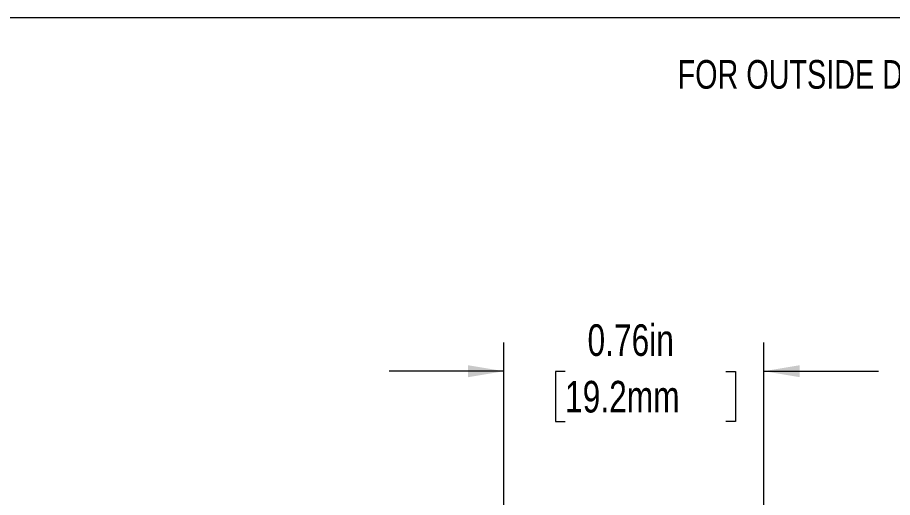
# Paper-space layout 'Inside Dim' of a CAD drawing. Header units: inches. Extents: x 0.04 to 7.3, y 0.02 to 5.63.
# Drawn here: x 3.247 to 5.789, y 4.238 to 5.634 of the extents above; entities that cross this region are included whole.
import ezdxf

# ---------------------------------------------------------------- set-up
doc = ezdxf.new("R2010")
doc.units = ezdxf.units.IN
doc.header["$MEASUREMENT"] = 0
doc.styles.add('SLDTEXTSTYLE0', font='TXT', dxfattribs={"width": 0.75})
doc.dimstyles.new('SLDDIMSTYLE7', dxfattribs={"dimtxt": 0.0918635171, "dimasz": 0.104, "dimexe": 0, "dimexo": 0.0625, "dimgap": 0.0229658793, "dimtad": 0, "dimtih": 1, "dimtoh": 1, "dimrnd": 1e-09, "dimdsep": 46, "dimtxsty": 'SLDTEXTSTYLE0', "dimsah": 1, "dimcen": 0.09, "dimadec": 0, "dimazin": 2, "dimtfac": 1, "dimtmove": 0, "dimatfit": 0, "dimfxl": 1, "dimfrac": 2, "dimtolj": 1, "dimtzin": 12, "dimarcsym": 0})

# ---------------------------------------------------------------- blocks, each defined once
blk = doc.blocks.new('_D_9')
at = {"color": 7, "linetype": 'Continuous', "lineweight": 0, "ltscale": 0.6666666667}
for p, q in [((4.6605910454, 3.3129856437), (4.6605910454, 4.6887540329)), ((5.4155910454, 3.3129856437), (5.4155910454, 4.6887540329)), ((4.6605910454, 4.6054206996), (4.3272577121, 4.6054206996)), ((4.8381308748, 4.6047189443), (4.8101412093, 4.6047189443)), ((4.8101412093, 4.6047189443), (4.8101412093, 4.4588856112)), ((5.3053589352, 4.6047189443), (5.3333486007, 4.6047189443)), ((5.3333486007, 4.6047189443), (5.3333486007, 4.4588856112)), ((5.4155910454, 4.6054206996), (5.7489243788, 4.6054206996)), ((4.8101412093, 4.4588856112), (4.8381308748, 4.4588856112)), ((5.3333486007, 4.4588856112), (5.3053589352, 4.4588856112))]:
    blk.add_line(p, q, dxfattribs=at)
for points in [[(4.6605910454, 4.6054206996), (4.5565910454, 4.6227540329), (4.5565910454, 4.5880873662)], [(5.4155910454, 4.6054206996), (5.5195910454, 4.5880873662), (5.5195910454, 4.6227540329)]]:
    blk.add_solid(points, dxfattribs=at)
at = {"color": 7, "linetype": 'Continuous', "lineweight": 0, "ltscale": 0.6666666667, "char_height": 0.0918635171, "attachment_point": 1, "style": 'SLDTEXTSTYLE0'}
for s, insert in [('0.76in', (4.9033922532, 4.7417970217)), ('19.2mm', (4.8381308748, 4.577303903))]:
    blk.add_mtext(s, dxfattribs=dict(at, insert=insert))

psp = doc.layouts.new('Inside Dim')

# ---------------------------------------------------------------- linework, layer by layer
at = {"color": 7, "linetype": 'Continuous', "lineweight": 0, "ltscale": 0.6666666667}
psp.add_line((0.0414527586, 5.6337370078), (7.2963046417, 5.6337370078), dxfattribs=at)

# ---------------------------------------------------------------- texts
at = {"color": 7, "linetype": 'Continuous', "lineweight": 0, "ltscale": 0.6666666667, "insert": (5.1649904547, 5.5100562736), "char_height": 0.0833333333, "attachment_point": 1, "style": 'SLDTEXTSTYLE0'}
psp.add_mtext('FOR OUTSIDE DIMENSIONS, SEE SHEET 1.', dxfattribs=at)

# ---------------------------------------------------------------- dimensions: what is measured, and where the dimension line sits
at = {"color": 7, "linetype": 'Continuous', "lineweight": 0, "ltscale": 0.6666666667}
dim = psp.add_linear_dim(base=(5.4155910454, 4.6054206996), p1=(4.6605910454, 3.2796523104), p2=(5.4155910454, 3.2796523104), dimstyle='SLDDIMSTYLE7', dxfattribs=at)
dim.commit()
dim.dimension.update_dxf_attribs({"geometry": '_D_9', "text_midpoint": (5.0717449081, 4.6054206996), "dimtype": 160})

doc.saveas('drawing.dxf')
